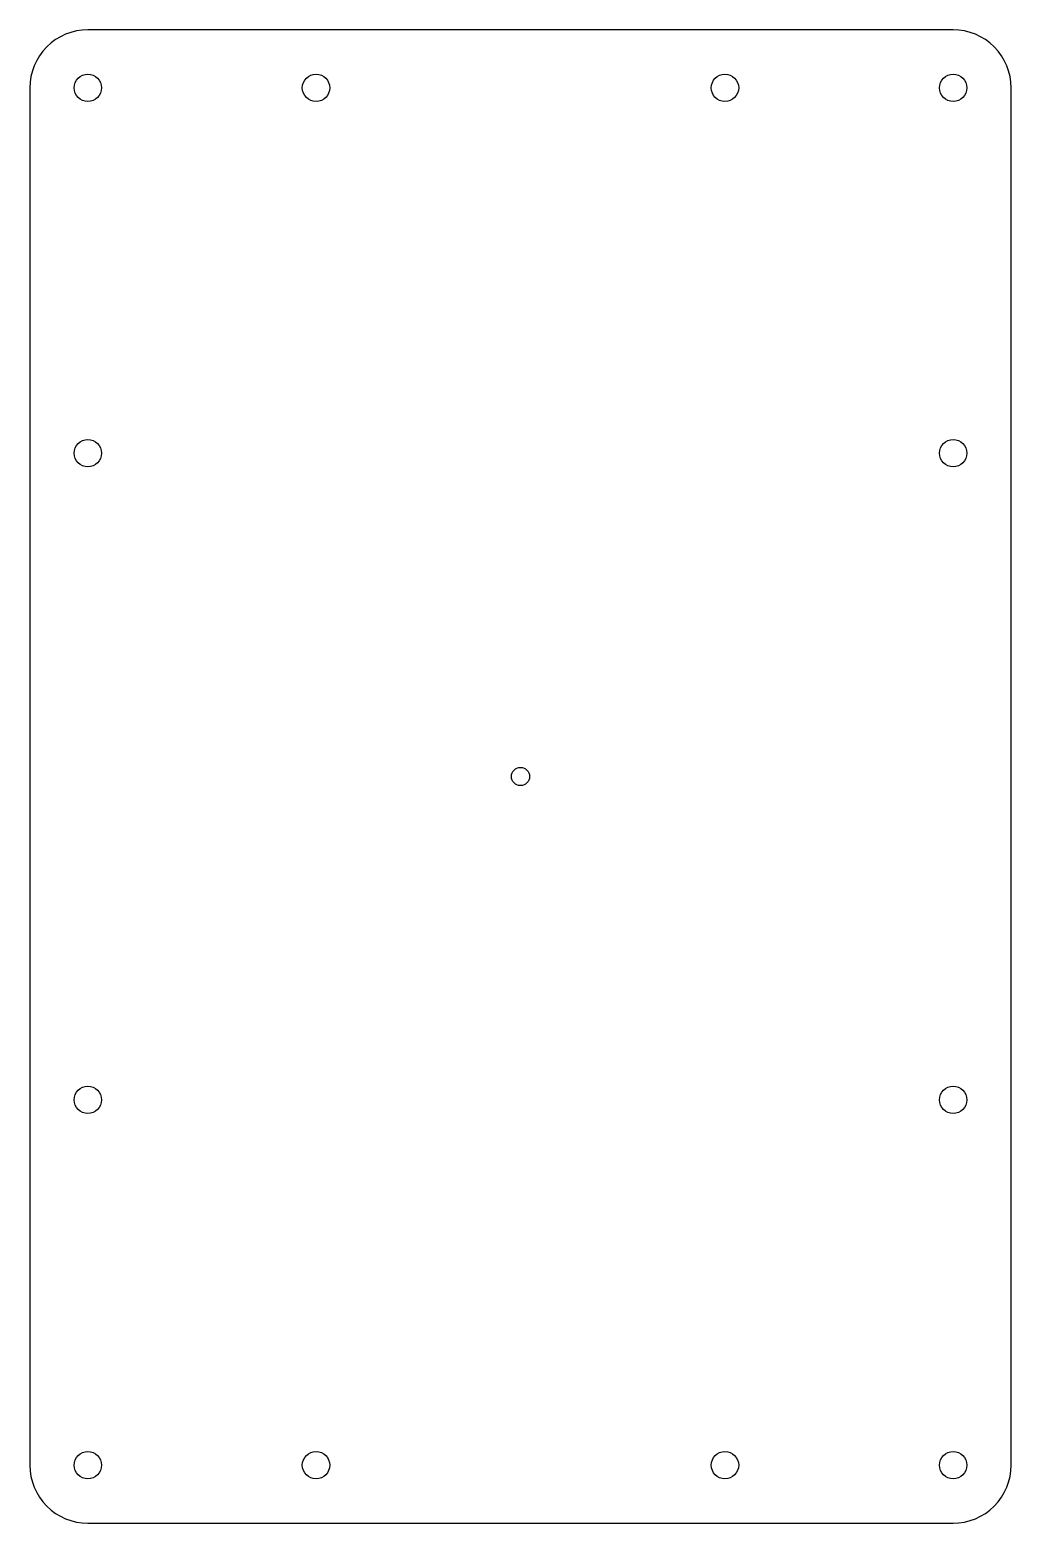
# Model space of a CAD drawing. Header units: millimetres. Extents: x -107 to 108, y -306 to 21.
import ezdxf

# ---------------------------------------------------------------- set-up
doc = ezdxf.new("R2010")
doc.units = ezdxf.units.MM
doc.layers.get('0').update_dxf_attribs({"linetype": 'CONTINUOUS'})

msp = doc.modelspace()

# ---------------------------------------------------------------- linework, layer by layer
msp.add_lwpolyline([(94.8, -306, 0.414214), (107.5, -293.3), (107.5, 8.3, 0.414214), (94.8, 21), (-94.8, 21, 0.414214), (-107.5, 8.3), (-107.5, -293.3, 0.414214), (-94.8, -306)], format="xyb", close=True)
for centre, radius in [((-94.8, 8.3), 3), ((-44.8, 8.3), 3), ((44.8, 8.3), 3), ((94.8, 8.3), 3), ((-94.8, -71.7), 3), ((94.8, -71.7), 3), ((0, -142.5), 2), ((-94.8, -213.3), 3), ((94.8, -213.3), 3), ((-94.8, -293.3), 3), ((-44.8, -293.3), 3), ((44.8, -293.3), 3), ((94.8, -293.3), 3)]:
    msp.add_circle(centre, radius)

doc.saveas('drawing.dxf')
